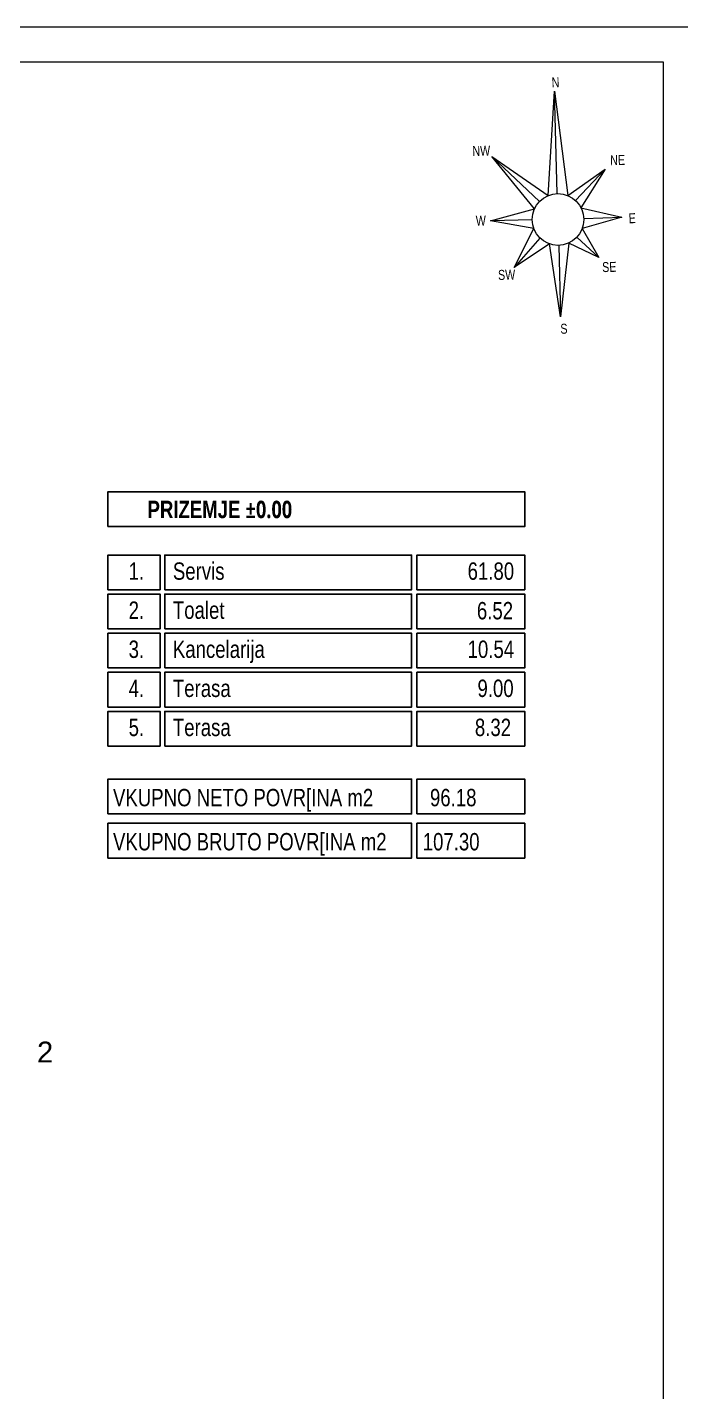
# Model space of a CAD drawing. Header units: millimetres. Extents: x -115530 to 122462, y -34508 to 119375.
# Drawn here: x 813 to 10220, y 99749 to 119375 of the extents above; entities that cross this region are included whole.
import ezdxf

# ---------------------------------------------------------------- set-up
doc = ezdxf.new("R2010")
doc.units = ezdxf.units.MM
doc.header["$MEASUREMENT"] = 0
for name, color, linetype, lineweight in [('legenda', 7, 'Continuous', 13), ('LEGENDI', 7, 'Continuous', 13), ('Marker - Section_Pen_No__25', 8, 'Continuous', 25), ('Roofs_Pen_No__1', 7, 'Continuous', 13)]:
    doc.layers.add(name, color=color, linetype=linetype, lineweight=lineweight)
doc.styles.add('GENERATED_STYLE_1', font='arial.ttf')
doc.styles.add('K1', font='')
doc.styles.add('KIRILICA', font='MCSWIS.TTF', dxfattribs={"width": 0.8, "height": 20})
doc.styles.get('K1').set_extended_font_data('Zurich BlkEx BT')

msp = doc.modelspace()

# ---------------------------------------------------------------- linework, layer by layer
for points in [[(1973.81, 112194.13), (7973.81, 112194.13), (7973.81, 112694.13), (1973.81, 112694.13)], [(1973.81, 111283.56), (2725.56, 111283.56), (2725.56, 111783.56), (1973.81, 111783.56)], [(2793.45, 111283.56), (6345.19, 111283.56), (6345.19, 111783.56), (2793.45, 111783.56)], [(6421.55, 111283.56), (7973.81, 111283.56), (7973.81, 111783.56), (6421.55, 111783.56)], [(1973.81, 110721.51), (2725.56, 110721.51), (2725.56, 111221.51), (1973.81, 111221.51)], [(2793.45, 110721.51), (6345.19, 110721.51), (6345.19, 111221.51), (2793.45, 111221.51)], [(6421.55, 110721.51), (7973.81, 110721.51), (7973.81, 111221.51), (6421.55, 111221.51)], [(1973.81, 110159.45), (2725.56, 110159.45), (2725.56, 110659.45), (1973.81, 110659.45)], [(2793.45, 110159.45), (6345.19, 110159.45), (6345.19, 110659.45), (2793.45, 110659.45)], [(6421.55, 110159.45), (7973.81, 110159.45), (7973.81, 110659.45), (6421.55, 110659.45)], [(1973.81, 109597.4), (2725.56, 109597.4), (2725.56, 110097.4), (1973.81, 110097.4)], [(2793.45, 109597.4), (6345.19, 109597.4), (6345.19, 110097.4), (2793.45, 110097.4)], [(6421.55, 109597.4), (7973.81, 109597.4), (7973.81, 110097.4), (6421.55, 110097.4)], [(1973.81, 109035.35), (2725.56, 109035.35), (2725.56, 109535.35), (1973.81, 109535.35)], [(2793.45, 109035.35), (6345.19, 109035.35), (6345.19, 109535.35), (2793.45, 109535.35)], [(6421.55, 109035.35), (7973.81, 109035.35), (7973.81, 109535.35), (6421.55, 109535.35)], [(1973.81, 108060.33), (6345.19, 108060.33), (6345.19, 108560.33), (1973.81, 108560.33)], [(6421.55, 108060.33), (7973.81, 108060.33), (7973.81, 108560.33), (6421.55, 108560.33)], [(1973.81, 107425.73), (6345.19, 107425.73), (6345.19, 107925.73), (1973.81, 107925.73)], [(6421.55, 107425.73), (7973.81, 107425.73), (7973.81, 107925.73), (6421.55, 107925.73)]]:
    msp.add_lwpolyline(points, close=True)
at = {"layer": 'LEGENDI', "linetype": 'Continuous'}
for points in [[(8313.45, 116955.38), (8403.11, 118454.4), (8593.99, 116954.5), (9133.22, 117335.63), (8783.67, 116780.02), (9371.14, 116641.97), (8800.8, 116479.68), (9038.75, 116061.67), (8606.62, 116271.93), (8490.3, 115208.41), (8332.83, 116258.38), (7824.1, 115921.19), (8104.7, 116479.06), (7479.14, 116591.15), (8114.49, 116765.34), (7502.37, 117517.68), (8313.45, 116955.38)], [(8442.65, 116982.27), (8403.11, 118454.4)], [(8186.02, 116869.79), (7502.37, 117517.68)], [(8704.95, 116883.73), (9133.22, 117335.63)], [(8080.73, 116607.31), (7479.14, 116591.15)], [(8824.18, 116627.28), (9371.14, 116641.97)], [(8193.33, 116343.86), (7824.1, 115921.19)], [(8462.62, 116238.69), (8490.3, 115208.41)], [(8725.89, 116358.16), (9038.75, 116061.67)]]:
    msp.add_lwpolyline(points, dxfattribs=at)
msp.add_circle((8452.64, 116610.48), 371.93, dxfattribs=at)
at = {"layer": 'Roofs_Pen_No__1'}
for points in [[(-31530.44, 89675.49), (10469.56, 89675.49), (10469.56, 119375.49), (-31530.44, 119375.49)], [(-29030.44, 90175.49), (9969.56, 90175.49), (9969.56, 118875.49), (-29030.44, 118875.49)]]:
    msp.add_lwpolyline(points, close=True, dxfattribs=at)

# ---------------------------------------------------------------- texts
at = {"layer": 'legenda', "char_height": 250, "attachment_point": 1, "style": 'KIRILICA'}
for s, insert, width in [('\\P{\\fM_Svoboda|b1|i0|c0|p2;PRIZEMJE \\fMeiryo|b1|i0|c0|p34;%%P0.00}', (2544.39, 112981.84), 3616.418), ('\\P1.', (2272.75, 112094.76), 3616.418), ('\\P{\\fSvis_Mak|b0|i0|c0|p2;Servis}', (2909.51, 112094.76), 3616.418), ('\\P61.80', (7151.86, 112094.76), 3616.418), ('\\P2.', (2272.75, 111532.71), 3616.418), ('\\P{\\fSvis_Mak|b0|i0|c0|p2;Toalet}', (2909.51, 111532.71), 3616.418), ('\\P6.52', (7285.53, 111525.29), 3616.418), ('\\P3.', (2272.75, 110970.66), 3616.418), ('\\P{\\fSvis_Mak|b0|i0|c0|p2;Kancelarija}', (2909.51, 110970.66), 3616.418), ('\\P10.54', (7151.86, 110970.66), 3616.418), ('\\P4.', (2272.75, 110408.6), 3616.418), ('\\P{\\fSvis_Mak|b0|i0|c0|p2;Terasa}', (2909.51, 110408.6), 3616.418), ('\\P9.00', (7293.78, 110408.6), 3616.418), ('\\P5.', (2272.75, 109846.55), 3616.418), ('\\P{\\fSvis_Mak|b0|i0|c0|p2;Terasa}', (2909.51, 109846.55), 3616.418), ('\\P8.32', (7256.74, 109846.55), 3616.418), ('\\P\\PVKUPNO NETO POVR[INA m2           96.18', (2047.86, 109253.47), 7127.0718), ('\\P\\PVKUPNO BRUTO POVR[INA m2       107.30', (2047.86, 108618.87), 7127.0718)]:
    msp.add_mtext(s, dxfattribs=dict(at, insert=insert, width=width))
at = {"layer": 'LEGENDI', "linetype": 'Continuous', "style": 'K1', "width": 0.8}
for s, height, p in [('N', 143.68, (8363.64, 118511.61)), ('NW', 143.676, (7222.62, 117522.93)), ('NE', 143.676, (9205.98, 117390.76)), ('W', 143.68, (7271.67, 116520.79)), ('E', 143.68, (9471.82, 116556.07)), ('SE', 143.676, (9090.33, 115853.18)), ('SW', 143.676, (7591.66, 115740.51)), ('S', 143.68, (8488.88, 114965.92))]:
    msp.add_text(s, height=height, rotation=1.538623, dxfattribs=at).set_placement(p)
at = {"layer": 'Marker - Section_Pen_No__25', "color": 8, "lineweight": 25, "insert": (953.81, 104484.92), "char_height": 300, "attachment_point": 7, "style": 'GENERATED_STYLE_1'}
msp.add_mtext('\\A1;\\pxql,t0;2', dxfattribs=at)

doc.saveas('drawing.dxf')
